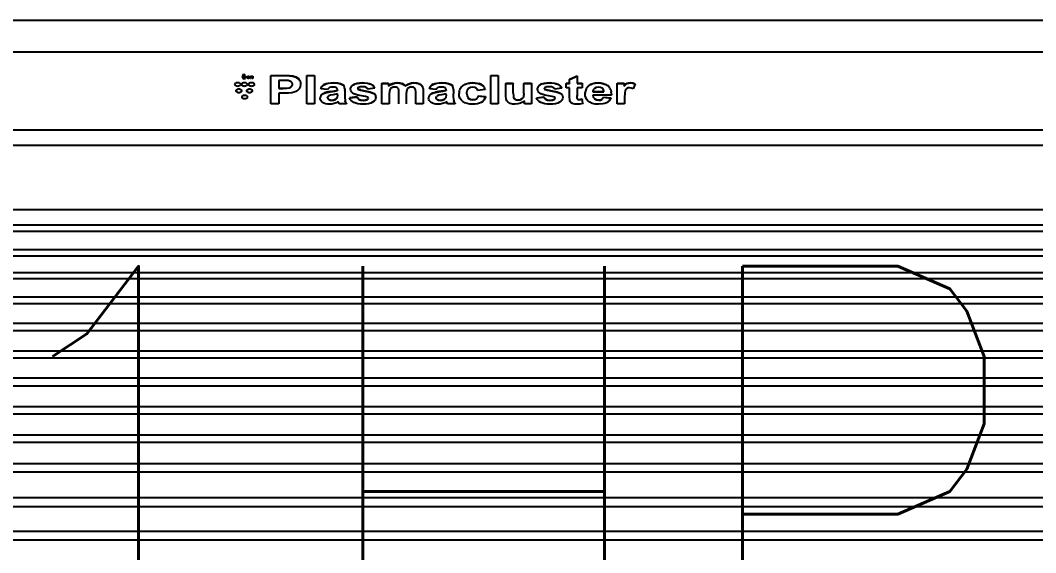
# Model space of a CAD drawing. Header units: inches. Extents: x 16928 to 514628, y -1471 to 241387.
# Drawn here: x 83904.4 to 84036.7, y 15489 to 15558.5 of the extents above; entities that cross this region are included whole.
import ezdxf

# ---------------------------------------------------------------- set-up
doc = ezdxf.new("R2010")
doc.units = ezdxf.units.IN
doc.header["$MEASUREMENT"] = 0
doc.layers.add('Edges', color=7, linetype='Continuous')
doc.styles.add('LAILA', font='romans.shx', dxfattribs={"width": 0.85})

# ---------------------------------------------------------------- blocks, each defined once
blk = doc.blocks.new('1.0HP AIR CONDITION')
at = {"layer": 'Edges'}
for p, q in [((-841.74, 435.23), (-228.15, 435.23)), ((-841.74, 429.14), (-228.15, 429.14)), ((-575.25, 424.39), (-574.98, 424.97)), ((-574.98, 424.97), (-574.73, 424.39)), ((-574.91, 423.84), (-574.98, 424.97)), ((-576.68, 422.92), (-576.67, 422.99)), ((-576.66, 422.82), (-576.68, 422.92)), ((-576.67, 422.99), (-576.66, 423.02)), ((-576.66, 423.02), (-576.61, 423.11)), ((-576.61, 423.11), (-576.53, 423.19)), ((-576.53, 423.19), (-576.42, 423.25)), ((-576.42, 423.25), (-576.3, 423.28)), ((-576.3, 423.28), (-576.16, 423.3)), ((-576.16, 423.3), (-576.03, 423.28)), ((-576.03, 423.28), (-575.9, 423.25)), ((-575.9, 423.25), (-575.79, 423.19)), ((-575.79, 423.19), (-575.71, 423.11)), ((-575.71, 423.11), (-575.66, 423.02)), ((-575.66, 423.02), (-575.65, 422.99)), ((-575.64, 422.92), (-575.66, 422.82)), ((-575.65, 422.99), (-575.64, 422.92)), ((-575.39, 422.92), (-575.37, 422.99)), ((-575.37, 422.82), (-575.39, 422.92)), ((-575.37, 423.02), (-575.32, 423.11)), ((-575.37, 422.99), (-575.37, 423.02)), ((-575.32, 423.11), (-575.23, 423.19)), ((-574.91, 423.84), (-575.25, 424.39)), ((-575.23, 423.19), (-575.13, 423.25)), ((-575.13, 423.25), (-575, 423.28)), ((-575, 423.28), (-574.87, 423.3)), ((-574.73, 424.39), (-574.91, 423.84)), ((-574.87, 423.3), (-574.73, 423.28)), ((-574.73, 423.28), (-574.61, 423.25)), ((-574.61, 423.25), (-574.5, 423.19)), ((-574.5, 423.19), (-574.41, 423.11)), ((-574.41, 423.11), (-574.36, 423.02)), ((-574.39, 424.29), (-574.38, 424.35)), ((-574.38, 424.22), (-574.39, 424.29)), ((-574.38, 424.35), (-574.36, 424.41)), ((-574.36, 424.17), (-574.38, 424.22)), ((-574.36, 424.41), (-574.31, 424.45)), ((-574.31, 424.12), (-574.36, 424.17)), ((-574.36, 423.02), (-574.36, 422.99)), ((-574.36, 422.99), (-574.34, 422.92)), ((-574.34, 422.92), (-574.36, 422.82)), ((-574.31, 424.45), (-574.26, 424.49)), ((-574.25, 424.09), (-574.31, 424.12)), ((-574.26, 424.49), (-574.19, 424.51)), ((-574.18, 424.07), (-574.25, 424.09)), ((-574.22, 424.37), (-574.24, 424.35)), ((-574.24, 424.35), (-574.24, 424.29)), ((-574.24, 424.29), (-574.24, 424.23)), ((-574.24, 424.23), (-574.22, 424.21)), ((-574.21, 424.39), (-574.22, 424.37)), ((-574.22, 424.21), (-574.21, 424.19)), ((-574.16, 424.41), (-574.21, 424.39)), ((-574.21, 424.19), (-574.16, 424.16)), ((-574.19, 424.51), (-574.11, 424.52)), ((-574.11, 424.06), (-574.18, 424.07)), ((-574.11, 424.42), (-574.16, 424.41)), ((-574.16, 424.16), (-574.11, 424.15)), ((-574.11, 424.52), (-574.05, 424.51)), ((-574.09, 424.42), (-574.11, 424.42)), ((-574.11, 424.15), (-574.09, 424.16)), ((-574.05, 424.06), (-574.11, 424.06)), ((-574.06, 424.41), (-574.09, 424.42)), ((-574.09, 424.16), (-574.06, 424.16)), ((-574.02, 424.39), (-574.06, 424.41)), ((-574.06, 424.16), (-574.02, 424.19)), ((-574.05, 424.51), (-574, 424.5)), ((-574, 424.08), (-574.05, 424.06)), ((-574.04, 422.92), (-574.03, 422.99)), ((-574.03, 422.82), (-574.04, 422.92)), ((-574.03, 423.02), (-573.97, 423.11)), ((-574.03, 422.99), (-574.03, 423.02)), ((-574, 424.37), (-574.02, 424.39)), ((-574.02, 424.19), (-574, 424.21)), ((-574, 424.5), (-573.95, 424.48)), ((-573.99, 424.35), (-574, 424.37)), ((-574, 424.21), (-573.99, 424.23)), ((-573.96, 424.1), (-574, 424.08)), ((-573.98, 424.29), (-573.99, 424.35)), ((-573.99, 424.23), (-573.98, 424.29)), ((-573.97, 423.11), (-573.89, 423.19)), ((-573.91, 424.12), (-573.96, 424.1)), ((-573.95, 424.48), (-573.91, 424.45)), ((-573.91, 424.45), (-573.88, 424.42)), ((-573.88, 424.16), (-573.91, 424.12)), ((-573.89, 423.19), (-573.78, 423.25)), ((-573.88, 424.42), (-573.85, 424.38)), ((-573.85, 424.2), (-573.88, 424.16)), ((-573.85, 424.38), (-573.84, 424.34)), ((-573.84, 424.24), (-573.85, 424.2)), ((-573.84, 424.34), (-573.83, 424.29)), ((-573.83, 424.29), (-573.84, 424.24)), ((-573.78, 423.25), (-573.66, 423.28)), ((-573.72, 424.07), (-573.72, 424.51)), ((-573.72, 424.51), (-573.59, 424.51)), ((-573.58, 424.07), (-573.72, 424.07)), ((-573.66, 423.28), (-573.52, 423.3)), ((-573.59, 424.51), (-573.59, 424.44)), ((-573.59, 424.44), (-573.55, 424.48)), ((-573.57, 424.37), (-573.58, 424.33)), ((-573.58, 424.33), (-573.58, 424.27)), ((-573.58, 424.27), (-573.58, 424.07)), ((-573.55, 424.39), (-573.57, 424.37)), ((-573.55, 424.48), (-573.51, 424.5)), ((-573.53, 424.41), (-573.55, 424.39)), ((-573.5, 424.43), (-573.53, 424.41)), ((-573.52, 423.3), (-573.39, 423.28)), ((-573.51, 424.5), (-573.46, 424.51)), ((-573.46, 424.43), (-573.5, 424.43)), ((-573.46, 424.51), (-573.41, 424.52)), ((-573.44, 424.43), (-573.46, 424.43)), ((-573.41, 424.42), (-573.44, 424.43)), ((-573.41, 424.52), (-573.37, 424.51)), ((-573.4, 424.4), (-573.41, 424.42)), ((-573.38, 424.39), (-573.4, 424.4)), ((-573.39, 423.28), (-573.26, 423.25)), ((-573.38, 424.35), (-573.38, 424.39)), ((-573.37, 424.29), (-573.38, 424.35)), ((-573.37, 424.51), (-573.33, 424.5)), ((-573.37, 424.07), (-573.37, 424.29)), ((-573.23, 424.07), (-573.37, 424.07)), ((-573.33, 424.5), (-573.29, 424.49)), ((-573.29, 424.49), (-573.27, 424.47)), ((-573.27, 424.47), (-573.25, 424.45)), ((-573.26, 423.25), (-573.15, 423.19)), ((-573.25, 424.45), (-573.24, 424.42)), ((-573.24, 424.42), (-573.23, 424.34)), ((-573.23, 424.34), (-573.23, 424.07)), ((-573.15, 423.19), (-573.07, 423.11)), ((-573.07, 423.11), (-573.02, 423.02)), ((-573.02, 423.02), (-573.01, 422.99)), ((-573, 422.92), (-573.02, 422.82)), ((-573.01, 422.99), (-573, 422.92)), ((-569.79, 424.65), (-567.38, 424.65)), ((-569.79, 424.65), (-569.79, 424.6)), ((-569.79, 424.6), (-567.38, 424.6)), ((-569.79, 419.19), (-569.79, 424.6)), ((-567.56, 423.68), (-568.29, 423.68)), ((-568.29, 423.68), (-568.29, 422.2)), ((-566.48, 423.64), (-567.56, 423.68)), ((-567.38, 424.65), (-566.24, 424.63)), ((-567.38, 424.6), (-566.24, 424.57)), ((-566.14, 423.56), (-566.48, 423.64)), ((-566.24, 424.63), (-565.59, 424.57)), ((-566.24, 424.57), (-565.59, 424.51)), ((-565.87, 423.4), (-566.14, 423.56)), ((-565.69, 423.19), (-565.87, 423.4)), ((-565.64, 422.94), (-565.69, 423.19)), ((-565.66, 422.82), (-565.64, 422.94)), ((-565.59, 424.57), (-565, 424.37)), ((-565.59, 424.51), (-565, 424.32)), ((-565, 424.37), (-564.52, 424.04)), ((-565, 424.32), (-564.52, 423.98)), ((-564.52, 424.04), (-564.33, 423.82)), ((-564.52, 424.04), (-564.52, 423.98)), ((-564.52, 423.98), (-564.33, 423.77)), ((-564.33, 423.82), (-564.33, 423.77)), ((-564.33, 423.77), (-564.19, 423.57)), ((-564.19, 423.57), (-564.19, 423.52)), ((-564.19, 423.52), (-564.11, 423.29)), ((-564.08, 422.93), (-564.15, 422.47)), ((-564.11, 423.29), (-564.11, 423.24)), ((-564.11, 423.24), (-564.08, 422.98)), ((-564.09, 422.96), (-564.08, 422.98)), ((-564.09, 422.96), (-564.08, 422.93)), ((-564.08, 422.93), (-564.08, 422.98)), ((-562.86, 424.65), (-561.43, 424.65)), ((-562.86, 424.65), (-562.86, 424.6)), ((-562.86, 424.6), (-561.43, 424.6)), ((-562.86, 419.19), (-562.86, 424.6)), ((-561.43, 424.65), (-561.43, 424.6)), ((-561.43, 424.6), (-561.43, 419.19)), ((-559.44, 422.97), (-559.69, 422.82)), ((-559.69, 422.77), (-559.44, 422.92)), ((-559.44, 422.97), (-559.15, 423.09)), ((-559.44, 422.92), (-559.15, 423.04)), ((-559.44, 422.97), (-559.44, 422.92)), ((-559.15, 423.09), (-558.78, 423.18)), ((-559.15, 423.04), (-558.78, 423.13)), ((-559.15, 423.09), (-559.15, 423.04)), ((-558.78, 423.18), (-557.86, 423.25)), ((-558.78, 423.13), (-557.86, 423.19)), ((-558.78, 423.18), (-558.78, 423.13)), ((-557.86, 423.25), (-557.03, 423.2)), ((-557.86, 423.19), (-557.03, 423.15)), ((-557.03, 423.2), (-556.44, 423.08)), ((-557.03, 423.15), (-556.44, 423.03)), ((-556.44, 423.08), (-556.44, 423.03)), ((-556.44, 423.08), (-556.04, 422.9)), ((-556.44, 423.03), (-556.04, 422.84)), ((-556.04, 422.9), (-556.04, 422.84)), ((-556.04, 422.9), (-555.78, 422.67)), ((-553.93, 422.9), (-554.17, 422.72)), ((-554.17, 422.66), (-553.93, 422.85)), ((-553.93, 422.9), (-553.62, 423.05)), ((-553.93, 422.85), (-553.62, 423)), ((-553.93, 422.9), (-553.93, 422.85)), ((-553.62, 423.05), (-553.23, 423.16)), ((-553.62, 423), (-553.23, 423.11)), ((-553.62, 423.05), (-553.62, 423)), ((-553.23, 423.16), (-552.76, 423.22)), ((-553.23, 423.11), (-552.76, 423.17)), ((-553.23, 423.16), (-553.23, 423.11)), ((-552.76, 423.22), (-552.22, 423.25)), ((-552.76, 423.22), (-552.76, 423.17)), ((-552.76, 423.17), (-552.22, 423.19)), ((-552.22, 423.25), (-551.25, 423.18)), ((-552.22, 423.19), (-551.25, 423.13)), ((-551.25, 423.18), (-550.87, 423.1)), ((-551.25, 423.13), (-550.87, 423.05)), ((-550.87, 423.1), (-550.57, 422.98)), ((-550.87, 423.1), (-550.87, 423.05)), ((-550.87, 423.05), (-550.57, 422.93)), ((-550.57, 422.98), (-550.57, 422.93)), ((-550.32, 422.84), (-550.57, 422.98)), ((-550.57, 422.93), (-550.32, 422.79)), ((-548.5, 423.16), (-547.19, 423.16)), ((-548.5, 423.16), (-548.5, 423.11)), ((-548.5, 423.11), (-547.19, 423.11)), ((-548.5, 419.19), (-548.5, 423.11)), ((-547.19, 423.16), (-547.19, 423.11)), ((-547.19, 423.11), (-547.19, 422.62)), ((-546.82, 422.9), (-547.11, 422.68)), ((-546.41, 423.09), (-546.82, 422.9)), ((-546.82, 422.84), (-546.41, 423.04)), ((-546.82, 422.9), (-546.82, 422.84)), ((-546.41, 423.09), (-545.97, 423.21)), ((-546.41, 423.04), (-545.97, 423.15)), ((-546.41, 423.09), (-546.41, 423.04)), ((-545.97, 423.21), (-545.5, 423.25)), ((-545.97, 423.21), (-545.97, 423.15)), ((-545.97, 423.15), (-545.5, 423.19)), ((-545.5, 423.25), (-545.02, 423.21)), ((-545.5, 423.25), (-545.5, 423.19)), ((-545.5, 423.19), (-545.02, 423.16)), ((-545.02, 423.21), (-544.6, 423.09)), ((-545.02, 423.21), (-545.02, 423.16)), ((-545.02, 423.16), (-544.6, 423.04)), ((-544.6, 423.09), (-544.6, 423.04)), ((-544.26, 422.9), (-544.6, 423.09)), ((-544.6, 423.04), (-544.26, 422.84)), ((-544.26, 422.9), (-544.26, 422.84)), ((-544.26, 422.9), (-543.98, 422.62)), ((-543.61, 422.9), (-543.9, 422.68)), ((-543.61, 422.9), (-543.21, 423.09)), ((-543.61, 422.84), (-543.21, 423.04)), ((-543.61, 422.9), (-543.61, 422.84)), ((-543.21, 423.09), (-542.79, 423.21)), ((-543.21, 423.04), (-542.79, 423.16)), ((-543.21, 423.09), (-543.21, 423.04)), ((-542.79, 423.21), (-542.33, 423.25)), ((-542.79, 423.21), (-542.79, 423.16)), ((-542.79, 423.16), (-542.33, 423.19)), ((-542.33, 423.25), (-541.78, 423.2)), ((-542.33, 423.25), (-542.33, 423.19)), ((-542.33, 423.19), (-541.78, 423.15)), ((-541.78, 423.2), (-541.33, 423.07)), ((-541.78, 423.2), (-541.78, 423.15)), ((-541.78, 423.15), (-541.33, 423.02)), ((-541.33, 423.07), (-541.33, 423.02)), ((-541.33, 423.02), (-540.97, 422.8)), ((-540.97, 422.85), (-541.19, 422.99)), ((-540.97, 422.85), (-540.97, 422.8)), ((-540.97, 422.85), (-540.71, 422.56)), ((-538.62, 422.97), (-538.87, 422.82)), ((-538.87, 422.77), (-538.62, 422.92)), ((-538.62, 422.97), (-538.32, 423.09)), ((-538.62, 422.92), (-538.32, 423.04)), ((-538.62, 422.97), (-538.62, 422.92)), ((-538.32, 423.09), (-537.96, 423.18)), ((-538.32, 423.04), (-537.96, 423.13)), ((-538.32, 423.09), (-538.32, 423.04)), ((-537.96, 423.18), (-537.03, 423.25)), ((-537.96, 423.13), (-537.03, 423.19)), ((-537.96, 423.18), (-537.96, 423.13)), ((-537.03, 423.25), (-536.2, 423.2)), ((-537.03, 423.19), (-536.2, 423.15)), ((-536.2, 423.2), (-535.61, 423.08)), ((-536.2, 423.15), (-535.61, 423.03)), ((-535.61, 423.08), (-535.61, 423.03)), ((-535.61, 423.08), (-535.21, 422.9)), ((-535.61, 423.03), (-535.21, 422.84)), ((-535.21, 422.9), (-535.21, 422.84)), ((-535.21, 422.9), (-534.95, 422.67)), ((-532.58, 422.94), (-532.96, 422.71)), ((-532.96, 422.65), (-532.58, 422.89)), ((-532.58, 422.94), (-532.13, 423.11)), ((-532.58, 422.89), (-532.13, 423.06)), ((-532.58, 422.94), (-532.58, 422.89)), ((-532.13, 423.11), (-531.63, 423.21)), ((-532.13, 423.06), (-531.63, 423.16)), ((-532.13, 423.11), (-532.13, 423.06)), ((-531.63, 423.21), (-531.05, 423.25)), ((-531.63, 423.21), (-531.63, 423.16)), ((-531.63, 423.16), (-531.05, 423.19)), ((-531.05, 423.25), (-530.59, 423.23)), ((-531.05, 423.25), (-531.05, 423.19)), ((-531.05, 423.19), (-530.59, 423.17)), ((-530.59, 423.23), (-530.17, 423.17)), ((-530.59, 423.23), (-530.59, 423.17)), ((-530.59, 423.17), (-530.17, 423.12)), ((-530.17, 423.17), (-529.8, 423.07)), ((-530.17, 423.17), (-530.17, 423.12)), ((-530.17, 423.12), (-529.8, 423.02)), ((-529.8, 423.07), (-529.8, 423.02)), ((-529.49, 422.94), (-529.8, 423.07)), ((-529.8, 423.02), (-529.49, 422.89)), ((-529.49, 422.94), (-529.49, 422.89)), ((-529.49, 422.94), (-529.22, 422.76)), ((-529.49, 422.89), (-529.22, 422.71)), ((-527.57, 424.65), (-526.14, 424.65)), ((-527.57, 424.65), (-527.57, 424.6)), ((-527.57, 424.6), (-526.14, 424.6)), ((-527.57, 419.19), (-527.57, 424.6)), ((-526.14, 424.65), (-526.14, 424.6)), ((-526.14, 424.6), (-526.14, 419.19)), ((-524.71, 423.16), (-523.28, 423.16)), ((-524.71, 423.16), (-524.71, 423.11)), ((-524.71, 423.11), (-523.28, 423.11)), ((-524.71, 420.63), (-524.71, 423.11)), ((-523.28, 423.16), (-523.28, 423.11)), ((-523.28, 421.31), (-523.28, 423.11)), ((-521.23, 423.16), (-519.8, 423.16)), ((-521.23, 423.16), (-521.23, 423.11)), ((-521.23, 423.11), (-519.8, 423.11)), ((-521.23, 421.45), (-521.23, 423.11)), ((-519.8, 423.16), (-519.8, 423.11)), ((-519.8, 423.11), (-519.8, 419.19)), ((-518.32, 422.66), (-518.07, 422.85)), ((-518.24, 422.77), (-518.07, 422.9)), ((-517.76, 423.05), (-518.07, 422.9)), ((-518.07, 422.85), (-517.76, 423)), ((-518.07, 422.9), (-518.07, 422.85)), ((-517.76, 423.05), (-517.37, 423.16)), ((-517.76, 423), (-517.37, 423.11)), ((-517.76, 423.05), (-517.76, 423)), ((-517.37, 423.16), (-516.9, 423.22)), ((-517.37, 423.11), (-516.9, 423.17)), ((-517.37, 423.16), (-517.37, 423.11)), ((-516.9, 423.22), (-516.36, 423.25)), ((-516.9, 423.22), (-516.9, 423.17)), ((-516.9, 423.17), (-516.36, 423.19)), ((-516.36, 423.25), (-515.39, 423.18)), ((-516.36, 423.19), (-515.39, 423.13)), ((-515.39, 423.18), (-515.02, 423.1)), ((-515.39, 423.13), (-515.02, 423.05)), ((-515.02, 423.1), (-514.71, 422.98)), ((-515.02, 423.1), (-515.02, 423.05)), ((-515.02, 423.05), (-514.71, 422.93)), ((-514.71, 422.98), (-514.71, 422.93)), ((-514.71, 422.98), (-514.46, 422.84)), ((-514.71, 422.93), (-514.46, 422.79)), ((-513.13, 423.16), (-512.47, 423.16)), ((-513.13, 423.16), (-513.13, 423.11)), ((-513.13, 423.11), (-512.47, 423.11)), ((-513.13, 422.28), (-513.13, 423.11)), ((-512.47, 423.94), (-511.04, 424.54)), ((-512.47, 423.88), (-511.04, 424.49)), ((-512.47, 423.94), (-512.47, 423.88)), ((-512.47, 423.16), (-512.47, 423.88)), ((-512.47, 423.16), (-512.47, 423.11)), ((-511.04, 424.54), (-511.04, 424.49)), ((-511.04, 424.49), (-511.04, 423.16)), ((-511.04, 423.16), (-510.06, 423.16)), ((-511.04, 423.16), (-511.04, 423.11)), ((-511.04, 423.11), (-510.06, 423.11)), ((-510.06, 423.16), (-510.06, 423.11)), ((-510.06, 423.11), (-510.06, 422.28)), ((-508.42, 422.93), (-508.79, 422.69)), ((-508.79, 422.64), (-508.41, 422.88)), ((-508.42, 422.93), (-507.99, 423.11)), ((-508.42, 422.93), (-508.41, 422.88)), ((-508.41, 422.88), (-507.99, 423.06)), ((-507.99, 423.11), (-507.53, 423.21)), ((-507.99, 423.06), (-507.53, 423.16)), ((-507.99, 423.11), (-507.99, 423.06)), ((-507.53, 423.21), (-507.01, 423.25)), ((-507.53, 423.21), (-507.53, 423.16)), ((-507.53, 423.16), (-507.01, 423.19)), ((-507.01, 423.25), (-506.44, 423.21)), ((-507.01, 423.25), (-507.01, 423.19)), ((-507.01, 423.19), (-506.44, 423.16)), ((-506.44, 423.21), (-505.94, 423.1)), ((-506.44, 423.21), (-506.44, 423.16)), ((-506.44, 423.16), (-505.94, 423.05)), ((-505.94, 423.1), (-505.94, 423.05)), ((-505.94, 423.1), (-505.49, 422.92)), ((-505.94, 423.05), (-505.49, 422.87)), ((-505.49, 422.92), (-505.49, 422.87)), ((-505.49, 422.92), (-505.11, 422.67)), ((-505.49, 422.87), (-505.11, 422.62)), ((-503.35, 423.16), (-502.02, 423.16)), ((-503.35, 423.16), (-503.35, 423.11)), ((-503.35, 423.11), (-502.02, 423.11)), ((-503.35, 419.19), (-503.35, 423.11)), ((-502.02, 423.16), (-502.02, 423.11)), ((-502.02, 423.11), (-501.99, 422.63)), ((-502.02, 422.55), (-501.7, 422.88)), ((-501.7, 422.93), (-501.99, 422.63)), ((-501.7, 422.93), (-501.41, 423.12)), ((-501.7, 422.88), (-501.41, 423.07)), ((-501.7, 422.93), (-501.7, 422.88)), ((-501.41, 423.12), (-501.12, 423.21)), ((-501.41, 423.07), (-501.12, 423.16)), ((-501.41, 423.12), (-501.41, 423.07)), ((-501.12, 423.21), (-500.79, 423.25)), ((-501.12, 423.21), (-501.12, 423.16)), ((-501.12, 423.16), (-500.79, 423.19)), ((-500.79, 423.25), (-500.31, 423.2)), ((-500.79, 423.25), (-500.79, 423.19)), ((-500.79, 423.19), (-500.31, 423.14)), ((-500.31, 423.2), (-499.85, 423.05)), ((-500.31, 423.2), (-500.31, 423.14)), ((-500.31, 423.14), (-499.85, 423)), ((-499.85, 423), (-500.29, 422.09)), ((-499.85, 423.05), (-499.85, 423)), ((-576.61, 422.73), (-576.66, 422.82)), ((-576.53, 422.65), (-576.61, 422.73)), ((-576.42, 422.59), (-576.53, 422.65)), ((-576.44, 421.66), (-576.42, 421.76)), ((-576.42, 421.56), (-576.44, 421.66)), ((-576.3, 422.55), (-576.42, 422.59)), ((-576.42, 421.76), (-576.37, 421.85)), ((-576.37, 421.47), (-576.42, 421.56)), ((-576.37, 421.85), (-576.29, 421.93)), ((-576.29, 421.39), (-576.37, 421.47)), ((-576.16, 422.54), (-576.3, 422.55)), ((-576.29, 421.93), (-576.18, 421.99)), ((-576.18, 421.33), (-576.29, 421.39)), ((-576.18, 421.99), (-576.05, 422.03)), ((-576.05, 421.3), (-576.18, 421.33)), ((-576.03, 422.55), (-576.16, 422.54)), ((-576.05, 422.03), (-575.92, 422.04)), ((-575.92, 421.28), (-576.05, 421.3)), ((-575.9, 422.59), (-576.03, 422.55)), ((-575.92, 422.04), (-575.78, 422.03)), ((-575.78, 421.3), (-575.92, 421.28)), ((-575.79, 422.65), (-575.9, 422.59)), ((-575.71, 422.73), (-575.79, 422.65)), ((-575.78, 422.03), (-575.66, 421.99)), ((-575.66, 421.33), (-575.78, 421.3)), ((-575.66, 422.82), (-575.71, 422.73)), ((-575.66, 421.99), (-575.55, 421.93)), ((-575.55, 421.39), (-575.66, 421.33)), ((-575.55, 421.93), (-575.47, 421.85)), ((-575.47, 421.47), (-575.55, 421.39)), ((-575.47, 421.85), (-575.41, 421.76)), ((-575.41, 421.56), (-575.47, 421.47)), ((-575.41, 421.76), (-575.4, 421.66)), ((-575.4, 421.66), (-575.41, 421.56)), ((-575.32, 422.73), (-575.37, 422.82)), ((-575.23, 422.65), (-575.32, 422.73)), ((-575.13, 422.59), (-575.23, 422.65)), ((-575, 422.55), (-575.13, 422.59)), ((-574.87, 422.54), (-575, 422.55)), ((-574.73, 422.55), (-574.87, 422.54)), ((-574.61, 422.59), (-574.73, 422.55)), ((-574.5, 422.65), (-574.61, 422.59)), ((-574.41, 422.73), (-574.5, 422.65)), ((-574.36, 422.82), (-574.41, 422.73)), ((-574.39, 421.66), (-574.38, 421.76)), ((-574.38, 421.56), (-574.39, 421.66)), ((-574.38, 421.76), (-574.32, 421.85)), ((-574.32, 421.47), (-574.38, 421.56)), ((-574.32, 421.85), (-574.24, 421.93)), ((-574.24, 421.39), (-574.32, 421.47)), ((-574.24, 421.93), (-574.13, 421.99)), ((-574.13, 421.33), (-574.24, 421.39)), ((-574.13, 421.99), (-574.01, 422.03)), ((-574.01, 421.3), (-574.13, 421.33)), ((-573.97, 422.73), (-574.03, 422.82)), ((-574.01, 422.03), (-573.87, 422.04)), ((-573.87, 421.28), (-574.01, 421.3)), ((-573.89, 422.65), (-573.97, 422.73)), ((-573.78, 422.59), (-573.89, 422.65)), ((-573.87, 422.04), (-573.74, 422.03)), ((-573.74, 421.3), (-573.87, 421.28)), ((-573.66, 422.55), (-573.78, 422.59)), ((-573.74, 422.03), (-573.61, 421.99)), ((-573.61, 421.33), (-573.74, 421.3)), ((-573.52, 422.54), (-573.66, 422.55)), ((-573.61, 421.99), (-573.5, 421.93)), ((-573.5, 421.39), (-573.61, 421.33)), ((-573.39, 422.55), (-573.52, 422.54)), ((-573.5, 421.93), (-573.42, 421.85)), ((-573.42, 421.47), (-573.5, 421.39)), ((-573.42, 421.85), (-573.37, 421.76)), ((-573.37, 421.56), (-573.42, 421.47)), ((-573.26, 422.59), (-573.39, 422.55)), ((-573.37, 421.76), (-573.35, 421.66)), ((-573.35, 421.66), (-573.37, 421.56)), ((-573.15, 422.65), (-573.26, 422.59)), ((-573.07, 422.73), (-573.15, 422.65)), ((-573.02, 422.82), (-573.07, 422.73)), ((-568.29, 422.2), (-567.46, 422.2)), ((-568.29, 422.2), (-568.29, 422.15)), ((-568.29, 422.15), (-567.46, 422.15)), ((-567.3, 421.23), (-568.29, 421.23)), ((-568.29, 421.23), (-568.29, 419.19)), ((-567.46, 422.2), (-566.72, 422.22)), ((-567.46, 422.15), (-566.72, 422.17)), ((-566.4, 421.25), (-567.3, 421.23)), ((-566.72, 422.22), (-566.27, 422.28)), ((-566.72, 422.17), (-566.27, 422.23)), ((-566.72, 422.22), (-566.72, 422.17)), ((-565.74, 421.31), (-566.4, 421.25)), ((-566.27, 422.28), (-566.01, 422.39)), ((-566.27, 422.23), (-566.01, 422.34)), ((-566.27, 422.28), (-566.27, 422.23)), ((-566.01, 422.39), (-565.8, 422.55)), ((-566.01, 422.34), (-565.8, 422.5)), ((-566.01, 422.39), (-566.01, 422.34)), ((-565.73, 422.66), (-565.8, 422.55)), ((-565.8, 422.55), (-565.8, 422.5)), ((-565.35, 421.4), (-565.74, 421.31)), ((-565.73, 422.66), (-565.68, 422.69)), ((-565.68, 422.73), (-565.66, 422.82)), ((-565.68, 422.73), (-565.68, 422.69)), ((-564.97, 421.56), (-565.35, 421.4)), ((-564.62, 421.79), (-564.97, 421.56)), ((-564.33, 422.09), (-564.62, 421.79)), ((-564.15, 422.47), (-564.33, 422.09)), ((-560.2, 422.13), (-559.94, 422.56)), ((-560.2, 422.13), (-560.2, 422.08)), ((-558.9, 421.91), (-560.2, 422.08)), ((-560.16, 420.85), (-560.13, 420.9)), ((-559.86, 421.13), (-560.13, 420.9)), ((-560.13, 420.85), (-559.86, 421.08)), ((-560.13, 420.9), (-560.13, 420.85)), ((-559.94, 422.56), (-559.9, 422.63)), ((-559.94, 422.56), (-559.9, 422.57)), ((-559.69, 422.82), (-559.9, 422.63)), ((-559.9, 422.57), (-559.69, 422.77)), ((-559.9, 422.63), (-559.9, 422.57)), ((-559.86, 421.13), (-559.51, 421.3)), ((-559.86, 421.08), (-559.51, 421.25)), ((-559.86, 421.13), (-559.86, 421.08)), ((-559.69, 422.82), (-559.69, 422.77)), ((-559.03, 421.43), (-559.51, 421.3)), ((-559.51, 421.25), (-559.03, 421.38)), ((-559.51, 421.3), (-559.51, 421.25)), ((-558.38, 421.54), (-559.03, 421.43)), ((-559.03, 421.38), (-558.38, 421.49)), ((-559.03, 421.43), (-559.03, 421.38)), ((-558.75, 422.14), (-558.9, 421.91)), ((-558.56, 422.29), (-558.75, 422.14)), ((-558.3, 422.37), (-558.56, 422.29)), ((-558.38, 421.54), (-557.53, 421.67)), ((-558.38, 421.49), (-557.53, 421.62)), ((-557.86, 420.91), (-558.35, 420.82)), ((-557.96, 422.4), (-558.3, 422.37)), ((-557.49, 422.37), (-557.96, 422.4)), ((-556.99, 421.07), (-557.86, 420.91)), ((-557.53, 421.67), (-556.99, 421.8)), ((-557.53, 421.62), (-556.99, 421.74)), ((-557.19, 422.27), (-557.49, 422.37)), ((-557.04, 422.1), (-557.19, 422.27)), ((-556.99, 420.92), (-557.05, 420.41)), ((-556.99, 421.85), (-557.04, 422.1)), ((-556.99, 421.8), (-556.99, 421.85)), ((-556.99, 421.8), (-556.99, 421.74)), ((-556.99, 420.92), (-556.99, 421.07)), ((-556.04, 422.84), (-555.78, 422.61)), ((-555.78, 422.67), (-555.78, 422.61)), ((-555.74, 422.56), (-555.78, 422.67)), ((-555.78, 422.61), (-555.74, 422.56)), ((-555.64, 422.31), (-555.74, 422.56)), ((-555.64, 422.25), (-555.64, 422.31)), ((-555.62, 422.08), (-555.64, 422.25)), ((-555.62, 422.08), (-555.6, 421.82)), ((-555.59, 421.73), (-555.6, 421.82)), ((-555.59, 421.73), (-555.6, 420.48)), ((-554.49, 422.04), (-554.48, 422.1)), ((-554.49, 421.99), (-554.49, 422.04)), ((-554.45, 421.72), (-554.49, 421.99)), ((-554.48, 422.1), (-554.45, 422.24)), ((-554.45, 422.29), (-554.35, 422.46)), ((-554.45, 422.29), (-554.45, 422.24)), ((-554.33, 421.49), (-554.45, 421.72)), ((-554.17, 422.72), (-554.35, 422.51)), ((-554.35, 422.46), (-554.17, 422.66)), ((-554.35, 422.51), (-554.35, 422.46)), ((-554.13, 421.28), (-554.33, 421.49)), ((-554.17, 422.72), (-554.17, 422.66)), ((-553.85, 421.11), (-554.13, 421.28)), ((-553.07, 420.87), (-553.85, 421.11)), ((-553.15, 422.15), (-553.16, 422.12)), ((-553.16, 422.12), (-553.13, 422.1)), ((-553.12, 422.24), (-553.15, 422.15)), ((-553.13, 422.1), (-553.15, 422.15)), ((-553.13, 422.1), (-553.12, 422.07)), ((-553, 422.33), (-553.12, 422.24)), ((-553.12, 422.07), (-553.12, 422.02)), ((-553.02, 421.99), (-553.12, 422.07)), ((-553.12, 422.02), (-553.02, 421.94)), ((-553.02, 421.99), (-553.02, 421.94)), ((-552.59, 421.86), (-553.02, 421.99)), ((-553.02, 421.94), (-552.59, 421.81)), ((-552.67, 422.42), (-553, 422.33)), ((-552.19, 422.45), (-552.67, 422.42)), ((-552.59, 421.86), (-551.68, 421.7)), ((-552.59, 421.81), (-551.68, 421.64)), ((-551.79, 422.42), (-552.19, 422.45)), ((-551.5, 422.33), (-551.79, 422.42)), ((-551.68, 421.7), (-550.72, 421.49)), ((-551.68, 421.64), (-550.72, 421.44)), ((-551.3, 422.18), (-551.5, 422.33)), ((-551.17, 421.98), (-551.3, 422.18)), ((-549.83, 422.16), (-551.17, 421.98)), ((-550.72, 421.49), (-550.09, 421.24)), ((-550.72, 421.44), (-550.09, 421.18)), ((-550.32, 422.84), (-550.32, 422.79)), ((-550.32, 422.84), (-550.11, 422.66)), ((-550.32, 422.79), (-550.11, 422.61)), ((-550.11, 422.66), (-550.11, 422.61)), ((-550.06, 422.57), (-550.11, 422.66)), ((-550.11, 422.61), (-550.06, 422.57)), ((-550.09, 421.24), (-549.9, 421.08)), ((-550.09, 421.24), (-550.09, 421.18)), ((-550.09, 421.18), (-549.9, 421.03)), ((-549.83, 422.21), (-550.06, 422.57)), ((-549.9, 421.08), (-549.9, 421.03)), ((-549.84, 421.01), (-549.9, 421.03)), ((-549.84, 421.01), (-549.76, 420.9)), ((-549.83, 422.21), (-549.83, 422.16)), ((-549.76, 420.9), (-549.76, 420.85)), ((-547.19, 422.57), (-546.82, 422.84)), ((-547.19, 422.62), (-547.11, 422.68)), ((-547.19, 422.62), (-547.19, 422.57)), ((-547.05, 421.58), (-547.07, 421.09)), ((-547.07, 421.09), (-547.07, 419.19)), ((-546.96, 421.9), (-547.05, 421.58)), ((-546.81, 422.11), (-546.96, 421.9)), ((-546.58, 422.27), (-546.81, 422.11)), ((-546.3, 422.37), (-546.58, 422.27)), ((-545.99, 422.4), (-546.3, 422.37)), ((-545.74, 422.38), (-545.99, 422.4)), ((-545.55, 422.32), (-545.74, 422.38)), ((-545.41, 422.22), (-545.55, 422.32)), ((-545.32, 422.07), (-545.41, 422.22)), ((-545.26, 421.81), (-545.32, 422.07)), ((-545.24, 421.33), (-545.26, 421.81)), ((-545.24, 419.19), (-545.24, 421.33)), ((-544.26, 422.84), (-543.98, 422.57)), ((-543.98, 422.57), (-543.61, 422.84)), ((-543.98, 422.62), (-543.9, 422.68)), ((-543.98, 422.62), (-543.98, 422.57)), ((-543.78, 421.55), (-543.81, 421.07)), ((-543.81, 421.07), (-543.81, 419.19)), ((-543.7, 421.88), (-543.78, 421.55)), ((-543.54, 422.1), (-543.7, 421.88)), ((-543.31, 422.27), (-543.54, 422.1)), ((-543.04, 422.37), (-543.31, 422.27)), ((-542.75, 422.4), (-543.04, 422.37)), ((-542.39, 422.35), (-542.75, 422.4)), ((-542.14, 422.18), (-542.39, 422.35)), ((-542.03, 421.91), (-542.14, 422.18)), ((-541.99, 421.43), (-542.03, 421.91)), ((-541.99, 419.19), (-541.99, 421.43)), ((-540.97, 422.8), (-540.71, 422.5)), ((-540.71, 422.56), (-540.71, 422.5)), ((-540.6, 422.23), (-540.71, 422.5)), ((-540.6, 422.23), (-540.6, 422.18)), ((-540.59, 422.12), (-540.6, 422.18)), ((-540.59, 422.12), (-540.57, 421.74)), ((-540.57, 421.74), (-540.57, 419.19)), ((-539.07, 422.63), (-539.37, 422.13)), ((-539.37, 422.13), (-539.07, 422.57)), ((-539.37, 422.13), (-539.37, 422.08)), ((-538.08, 421.91), (-539.37, 422.08)), ((-539.04, 421.13), (-539.3, 420.9)), ((-539.3, 420.85), (-539.04, 421.08)), ((-539.3, 420.9), (-539.3, 420.85)), ((-538.87, 422.82), (-539.07, 422.63)), ((-539.07, 422.57), (-538.87, 422.77)), ((-539.07, 422.63), (-539.07, 422.57)), ((-539.04, 421.13), (-538.69, 421.3)), ((-539.04, 421.08), (-538.69, 421.25)), ((-539.04, 421.13), (-539.04, 421.08)), ((-538.87, 422.82), (-538.87, 422.77)), ((-538.69, 421.3), (-538.21, 421.43)), ((-538.69, 421.25), (-538.21, 421.38)), ((-538.69, 421.3), (-538.69, 421.25)), ((-537.55, 421.54), (-538.21, 421.43)), ((-538.21, 421.38), (-537.55, 421.49)), ((-538.21, 421.43), (-538.21, 421.38)), ((-537.92, 422.14), (-538.08, 421.91)), ((-537.73, 422.29), (-537.92, 422.14)), ((-537.48, 422.37), (-537.73, 422.29)), ((-536.71, 421.67), (-537.55, 421.54)), ((-537.55, 421.49), (-536.71, 421.62)), ((-537.03, 420.91), (-537.53, 420.82)), ((-537.14, 422.4), (-537.48, 422.37)), ((-536.66, 422.37), (-537.14, 422.4)), ((-536.17, 421.07), (-537.03, 420.91)), ((-536.71, 421.67), (-536.17, 421.8)), ((-536.71, 421.62), (-536.17, 421.74)), ((-536.37, 422.27), (-536.66, 422.37)), ((-536.22, 422.1), (-536.37, 422.27)), ((-536.17, 421.85), (-536.22, 422.1)), ((-536.17, 420.92), (-536.22, 420.41)), ((-536.17, 421.8), (-536.17, 421.85)), ((-536.17, 421.8), (-536.17, 421.74)), ((-536.17, 420.92), (-536.17, 421.07)), ((-535.21, 422.84), (-534.95, 422.61)), ((-534.95, 422.67), (-534.95, 422.61)), ((-534.92, 422.59), (-534.95, 422.67)), ((-534.95, 422.61), (-534.92, 422.59)), ((-534.81, 422.31), (-534.92, 422.59)), ((-534.81, 422.25), (-534.81, 422.31)), ((-534.8, 422.14), (-534.81, 422.25)), ((-534.8, 422.14), (-534.77, 421.81)), ((-534.76, 421.72), (-534.78, 420.52)), ((-534.76, 421.72), (-534.77, 421.81)), ((-533.63, 421.58), (-533.67, 421.2)), ((-533.67, 421.2), (-533.67, 421.14)), ((-533.63, 420.69), (-533.67, 421.14)), ((-533.63, 421.65), (-533.6, 421.73)), ((-533.63, 421.65), (-533.63, 421.6)), ((-533.63, 421.58), (-533.63, 421.6)), ((-533.52, 421.98), (-533.6, 421.73)), ((-533.52, 421.98), (-533.49, 422.01)), ((-533.5, 422.05), (-533.46, 422.11)), ((-533.5, 422.05), (-533.49, 422.01)), ((-533.46, 422.11), (-533.43, 422.16)), ((-533.43, 422.16), (-533.27, 422.36)), ((-532.96, 422.71), (-533.27, 422.41)), ((-533.27, 422.36), (-532.96, 422.65)), ((-533.27, 422.41), (-533.27, 422.36)), ((-532.96, 422.71), (-532.96, 422.65)), ((-532.2, 421.22), (-532.12, 421.75)), ((-532.18, 421.12), (-532.2, 421.22)), ((-532.18, 421.12), (-532.12, 420.67)), ((-532.02, 421.96), (-532.12, 421.75)), ((-531.89, 422.11), (-532.02, 421.96)), ((-531.51, 422.31), (-531.89, 422.11)), ((-531.03, 422.38), (-531.51, 422.31)), ((-530.67, 422.34), (-531.03, 422.38)), ((-530.38, 422.22), (-530.67, 422.34)), ((-530.18, 422.03), (-530.38, 422.22)), ((-530.06, 421.76), (-530.18, 422.03)), ((-528.65, 421.95), (-530.06, 421.76)), ((-529.22, 422.76), (-529.22, 422.71)), ((-529.22, 422.76), (-528.99, 422.55)), ((-529.22, 422.71), (-528.99, 422.5)), ((-528.99, 422.55), (-528.99, 422.5)), ((-528.8, 422.29), (-528.99, 422.5)), ((-528.8, 422.29), (-528.8, 422.24)), ((-528.73, 422.15), (-528.8, 422.24)), ((-528.69, 422.07), (-528.73, 422.15)), ((-528.65, 422), (-528.69, 422.07)), ((-528.65, 422), (-528.65, 421.95)), ((-523.28, 421.2), (-523.28, 421.31)), ((-523.28, 421.2), (-523.26, 420.69)), ((-521.24, 421.18), (-521.26, 420.82)), ((-521.24, 421.18), (-521.23, 421.45)), ((-518.63, 422.03), (-518.62, 422.1)), ((-518.63, 422.03), (-518.63, 421.99)), ((-518.59, 421.72), (-518.63, 421.99)), ((-518.62, 422.1), (-518.61, 422.18)), ((-518.61, 422.18), (-518.59, 422.24)), ((-518.59, 422.29), (-518.49, 422.46)), ((-518.59, 422.29), (-518.59, 422.24)), ((-518.47, 421.49), (-518.59, 421.72)), ((-518.33, 422.7), (-518.49, 422.51)), ((-518.49, 422.46), (-518.32, 422.66)), ((-518.49, 422.51), (-518.49, 422.46)), ((-518.27, 421.28), (-518.47, 421.49)), ((-518.33, 422.7), (-518.24, 422.77)), ((-518.33, 422.7), (-518.32, 422.66)), ((-517.99, 421.11), (-518.27, 421.28)), ((-517.21, 420.87), (-517.99, 421.11)), ((-517.29, 422.15), (-517.3, 422.12)), ((-517.3, 422.12), (-517.28, 422.1)), ((-517.26, 422.24), (-517.29, 422.15)), ((-517.28, 422.1), (-517.29, 422.15)), ((-517.27, 422.07), (-517.28, 422.1)), ((-517.27, 422.07), (-517.27, 422.02)), ((-517.16, 421.99), (-517.27, 422.07)), ((-517.27, 422.02), (-517.16, 421.94)), ((-517.14, 422.33), (-517.26, 422.24)), ((-517.16, 421.99), (-517.16, 421.94)), ((-517.16, 421.99), (-516.73, 421.86)), ((-517.16, 421.94), (-516.73, 421.81)), ((-516.82, 422.42), (-517.14, 422.33)), ((-516.33, 422.45), (-516.82, 422.42)), ((-516.73, 421.86), (-515.83, 421.7)), ((-516.73, 421.81), (-515.83, 421.64)), ((-515.94, 422.42), (-516.33, 422.45)), ((-515.64, 422.33), (-515.94, 422.42)), ((-515.83, 421.7), (-514.86, 421.49)), ((-515.83, 421.64), (-514.86, 421.44)), ((-515.44, 422.18), (-515.64, 422.33)), ((-515.32, 421.98), (-515.44, 422.18)), ((-513.97, 422.16), (-515.32, 421.98)), ((-514.86, 421.49), (-514.24, 421.24)), ((-514.86, 421.44), (-514.23, 421.18)), ((-514.46, 422.84), (-514.46, 422.79)), ((-514.31, 422.71), (-514.46, 422.84)), ((-514.46, 422.79), (-514.26, 422.61)), ((-514.31, 422.71), (-514.26, 422.66)), ((-514.26, 422.66), (-514.26, 422.61)), ((-513.97, 422.21), (-514.26, 422.66)), ((-514.26, 422.61), (-513.97, 422.21)), ((-514.24, 421.24), (-514.23, 421.18)), ((-514.24, 421.24), (-514.18, 421.19)), ((-514.23, 421.18), (-514.04, 421.03)), ((-514.18, 421.19), (-514.12, 421.15)), ((-514.12, 421.15), (-514.03, 421.08)), ((-514.03, 421.08), (-514.04, 421.03)), ((-513.98, 421.01), (-514.04, 421.03)), ((-513.9, 420.9), (-513.98, 421.01)), ((-513.97, 422.21), (-513.97, 422.16)), ((-513.87, 420.84), (-513.9, 420.9)), ((-513.9, 420.9), (-513.9, 420.85)), ((-512.47, 422.28), (-513.13, 422.28)), ((-512.47, 420.57), (-512.47, 422.28)), ((-510.06, 422.28), (-511.04, 422.28)), ((-511.04, 422.28), (-511.04, 420.75)), ((-509.48, 421.26), (-509.49, 421.17)), ((-509.49, 421.12), (-509.49, 421.17)), ((-509.45, 420.73), (-509.49, 421.12)), ((-509.48, 421.26), (-509.44, 421.58)), ((-509.45, 421.6), (-509.44, 421.63)), ((-509.44, 421.58), (-509.45, 421.6)), ((-509.31, 422.04), (-509.44, 421.63)), ((-509.44, 421.63), (-509.44, 421.58)), ((-509.21, 422.21), (-509.31, 422.04)), ((-509.21, 422.21), (-509.09, 422.34)), ((-508.79, 422.69), (-509.09, 422.39)), ((-509.09, 422.34), (-508.79, 422.64)), ((-509.09, 422.39), (-509.09, 422.34)), ((-508.79, 422.69), (-508.79, 422.64)), ((-507.99, 421.53), (-508, 421.48)), ((-508, 421.48), (-505.87, 421.48)), ((-507.93, 421.86), (-507.99, 421.53)), ((-507.99, 421.53), (-505.88, 421.53)), ((-507.7, 422.15), (-507.93, 421.86)), ((-507.35, 422.34), (-507.7, 422.15)), ((-506.93, 422.4), (-507.35, 422.34)), ((-506.52, 422.34), (-506.93, 422.4)), ((-506.19, 422.17), (-506.52, 422.34)), ((-505.95, 421.88), (-506.19, 422.17)), ((-505.88, 421.53), (-505.95, 421.88)), ((-505.87, 421.48), (-505.88, 421.53)), ((-505.11, 422.67), (-505.11, 422.62)), ((-504.81, 422.34), (-505.11, 422.67)), ((-505.11, 422.62), (-504.81, 422.29)), ((-504.81, 422.34), (-504.81, 422.29)), ((-504.75, 422.22), (-504.81, 422.29)), ((-504.75, 422.22), (-504.63, 422)), ((-504.6, 421.93), (-504.63, 422)), ((-504.6, 421.89), (-504.6, 421.93)), ((-504.58, 421.85), (-504.6, 421.89)), ((-504.58, 421.85), (-504.48, 421.46)), ((-504.48, 421.41), (-504.48, 421.46)), ((-504.47, 421.29), (-504.48, 421.41)), ((-504.47, 421.29), (-504.45, 420.9)), ((-504.45, 420.85), (-504.45, 420.9)), ((-502.02, 422.6), (-501.99, 422.63)), ((-502.02, 422.6), (-502.02, 422.55)), ((-501.89, 421.23), (-501.92, 420.4)), ((-501.8, 421.71), (-501.89, 421.23)), ((-501.66, 421.98), (-501.8, 421.71)), ((-501.47, 422.14), (-501.66, 421.98)), ((-501.24, 422.23), (-501.47, 422.14)), ((-500.96, 422.26), (-501.24, 422.23)), ((-500.64, 422.22), (-500.96, 422.26)), ((-500.29, 422.09), (-500.64, 422.22)), ((-575.33, 420.49), (-575.31, 420.59)), ((-575.31, 420.39), (-575.33, 420.49)), ((-575.31, 420.59), (-575.26, 420.68)), ((-575.26, 420.3), (-575.31, 420.39)), ((-575.26, 420.68), (-575.18, 420.76)), ((-575.18, 420.22), (-575.26, 420.3)), ((-575.18, 420.76), (-575.07, 420.82)), ((-575.07, 420.16), (-575.18, 420.22)), ((-575.07, 420.82), (-574.95, 420.85)), ((-574.95, 420.12), (-575.07, 420.16)), ((-574.95, 420.85), (-574.81, 420.87)), ((-574.81, 420.11), (-574.95, 420.12)), ((-574.81, 420.87), (-574.68, 420.85)), ((-574.68, 420.12), (-574.81, 420.11)), ((-574.68, 420.85), (-574.55, 420.82)), ((-574.55, 420.16), (-574.68, 420.12)), ((-574.55, 420.82), (-574.44, 420.76)), ((-574.44, 420.22), (-574.55, 420.16)), ((-574.44, 420.76), (-574.36, 420.68)), ((-574.36, 420.3), (-574.44, 420.22)), ((-574.36, 420.68), (-574.31, 420.59)), ((-574.31, 420.39), (-574.36, 420.3)), ((-574.31, 420.59), (-574.29, 420.49)), ((-574.29, 420.49), (-574.31, 420.39)), ((-568.29, 419.19), (-569.79, 419.19)), ((-561.43, 419.19), (-562.86, 419.19)), ((-560.29, 420.62), (-560.34, 420.31)), ((-560.34, 420.28), (-560.34, 420.31)), ((-560.31, 420.02), (-560.34, 420.28)), ((-560.22, 419.8), (-560.31, 420.02)), ((-560.16, 420.85), (-560.29, 420.62)), ((-560.07, 419.6), (-560.22, 419.8)), ((-560.16, 420.85), (-560.13, 420.85)), ((-559.86, 419.43), (-560.07, 419.6)), ((-559.6, 419.28), (-559.86, 419.43)), ((-559.3, 419.18), (-559.6, 419.28)), ((-558.95, 419.12), (-559.3, 419.18)), ((-558.55, 419.1), (-558.95, 419.12)), ((-558.91, 420.39), (-558.92, 420.37)), ((-558.92, 420.37), (-558.9, 420.35)), ((-558.85, 420.57), (-558.91, 420.39)), ((-558.9, 420.35), (-558.91, 420.39)), ((-558.9, 420.35), (-558.86, 420.21)), ((-558.69, 420.04), (-558.86, 420.21)), ((-558.86, 420.21), (-558.86, 420.16)), ((-558.86, 420.16), (-558.69, 419.99)), ((-558.64, 420.73), (-558.85, 420.57)), ((-558.69, 420.04), (-558.44, 419.92)), ((-558.69, 420.04), (-558.69, 419.99)), ((-558.69, 419.99), (-558.44, 419.87)), ((-558.35, 420.82), (-558.64, 420.73)), ((-558.09, 419.13), (-558.55, 419.1)), ((-558.44, 419.92), (-558.12, 419.88)), ((-558.44, 419.92), (-558.44, 419.87)), ((-558.44, 419.87), (-558.12, 419.83)), ((-558.12, 419.88), (-557.75, 419.93)), ((-558.12, 419.83), (-557.75, 419.88)), ((-558.12, 419.88), (-558.12, 419.83)), ((-557.66, 419.23), (-558.09, 419.13)), ((-557.75, 419.93), (-557.39, 420.07)), ((-557.75, 419.88), (-557.39, 420.01)), ((-557.75, 419.93), (-557.75, 419.88)), ((-557.26, 419.39), (-557.66, 419.23)), ((-557.39, 420.07), (-557.17, 420.22)), ((-557.39, 420.01), (-557.17, 420.17)), ((-557.39, 420.07), (-557.39, 420.01)), ((-556.88, 419.62), (-557.26, 419.39)), ((-557.08, 420.36), (-557.17, 420.22)), ((-557.17, 420.22), (-557.17, 420.17)), ((-557.08, 420.36), (-557.05, 420.41)), ((-557.08, 420.36), (-557.05, 420.36)), ((-557.05, 420.36), (-557.05, 420.41)), ((-556.83, 419.49), (-556.88, 419.62)), ((-556.69, 419.19), (-556.83, 419.49)), ((-555.28, 419.19), (-556.69, 419.19)), ((-555.6, 420.45), (-555.6, 420.48)), ((-555.6, 420.45), (-555.54, 419.77)), ((-555.54, 419.71), (-555.54, 419.77)), ((-555.28, 419.24), (-555.54, 419.71)), ((-555.28, 419.24), (-555.28, 419.19)), ((-553.25, 420.52), (-554.68, 420.36)), ((-554.68, 420.31), (-553.25, 420.46)), ((-554.68, 420.36), (-554.68, 420.31)), ((-554.56, 420.04), (-554.68, 420.31)), ((-554.38, 419.81), (-554.56, 420.04)), ((-554.14, 419.6), (-554.38, 419.81)), ((-553.84, 419.42), (-554.14, 419.6)), ((-553.49, 419.28), (-553.84, 419.42)), ((-553.09, 419.18), (-553.49, 419.28)), ((-553.25, 420.52), (-553.25, 420.46)), ((-553.19, 420.39), (-553.25, 420.52)), ((-553.25, 420.46), (-553.19, 420.39)), ((-553.19, 420.39), (-553.11, 420.25)), ((-553.11, 420.25), (-552.88, 420.06)), ((-553.11, 420.25), (-553.11, 420.2)), ((-553.11, 420.2), (-552.88, 420.01)), ((-552.62, 419.12), (-553.09, 419.18)), ((-551.66, 420.6), (-553.07, 420.87)), ((-552.88, 420.06), (-552.55, 419.94)), ((-552.88, 420.06), (-552.88, 420.01)), ((-552.88, 420.01), (-552.55, 419.89)), ((-552.1, 419.1), (-552.62, 419.12)), ((-552.55, 419.94), (-552.1, 419.9)), ((-552.55, 419.94), (-552.55, 419.89)), ((-552.55, 419.89), (-552.1, 419.85)), ((-552.1, 419.9), (-551.61, 419.94)), ((-552.1, 419.9), (-552.1, 419.85)), ((-552.1, 419.85), (-551.61, 419.89)), ((-551.53, 419.12), (-552.1, 419.1)), ((-551.18, 420.47), (-551.66, 420.6)), ((-551.61, 419.94), (-551.27, 420.05)), ((-551.61, 419.89), (-551.27, 420)), ((-551.61, 419.94), (-551.61, 419.89)), ((-551.03, 419.2), (-551.53, 419.12)), ((-551.27, 420.05), (-551.12, 420.17)), ((-551.27, 420), (-551.12, 420.12)), ((-551.27, 420.05), (-551.27, 420)), ((-551.1, 420.38), (-551.18, 420.47)), ((-551.12, 420.17), (-551.08, 420.27)), ((-551.12, 420.17), (-551.12, 420.12)), ((-551.08, 420.27), (-551.1, 420.38)), ((-550.61, 419.32), (-551.03, 419.2)), ((-550.26, 419.49), (-550.61, 419.32)), ((-549.99, 419.69), (-550.26, 419.49)), ((-549.8, 419.91), (-549.99, 419.69)), ((-549.68, 420.15), (-549.8, 419.91)), ((-549.73, 420.84), (-549.76, 420.85)), ((-549.67, 420.7), (-549.73, 420.84)), ((-549.64, 420.42), (-549.68, 420.15)), ((-549.67, 420.7), (-549.67, 420.65)), ((-549.66, 420.58), (-549.67, 420.65)), ((-549.64, 420.47), (-549.66, 420.58)), ((-549.65, 420.44), (-549.64, 420.47)), ((-549.65, 420.44), (-549.64, 420.42)), ((-549.64, 420.42), (-549.64, 420.47)), ((-547.07, 419.19), (-548.5, 419.19)), ((-540.57, 419.19), (-541.99, 419.19)), ((-539.46, 420.62), (-539.52, 420.31)), ((-539.52, 420.31), (-539.52, 420.26)), ((-539.49, 420.02), (-539.52, 420.26)), ((-539.4, 419.8), (-539.49, 420.02)), ((-539.34, 420.83), (-539.46, 420.62)), ((-539.25, 419.6), (-539.4, 419.8)), ((-539.34, 420.83), (-539.3, 420.85)), ((-539.04, 419.43), (-539.25, 419.6)), ((-538.78, 419.28), (-539.04, 419.43)), ((-538.47, 419.18), (-538.78, 419.28)), ((-538.12, 419.12), (-538.47, 419.18)), ((-537.73, 419.1), (-538.12, 419.12)), ((-538.09, 420.37), (-538.02, 420.57)), ((-538.04, 420.21), (-538.09, 420.37)), ((-537.87, 420.04), (-538.04, 420.21)), ((-538.04, 420.21), (-538.04, 420.16)), ((-538.04, 420.16), (-537.87, 419.99)), ((-537.81, 420.73), (-538.02, 420.57)), ((-537.87, 420.04), (-537.61, 419.92)), ((-537.87, 420.04), (-537.87, 419.99)), ((-537.87, 419.99), (-537.61, 419.87)), ((-537.53, 420.82), (-537.81, 420.73)), ((-537.27, 419.13), (-537.73, 419.1)), ((-537.61, 419.92), (-537.3, 419.88)), ((-537.61, 419.92), (-537.61, 419.87)), ((-537.61, 419.87), (-537.3, 419.83)), ((-537.3, 419.88), (-536.92, 419.93)), ((-537.3, 419.83), (-536.92, 419.88)), ((-537.3, 419.88), (-537.3, 419.83)), ((-536.84, 419.23), (-537.27, 419.13)), ((-536.92, 419.93), (-536.56, 420.07)), ((-536.92, 419.88), (-536.56, 420.01)), ((-536.92, 419.93), (-536.92, 419.88)), ((-536.43, 419.39), (-536.84, 419.23)), ((-536.56, 420.07), (-536.35, 420.22)), ((-536.56, 420.01), (-536.35, 420.17)), ((-536.56, 420.07), (-536.56, 420.01)), ((-536.05, 419.62), (-536.43, 419.39)), ((-536.35, 420.22), (-536.22, 420.36)), ((-536.35, 420.22), (-536.35, 420.17)), ((-536.22, 420.41), (-536.22, 420.36)), ((-536, 419.49), (-536.05, 419.62)), ((-535.87, 419.19), (-536, 419.49)), ((-534.45, 419.19), (-535.87, 419.19)), ((-534.78, 420.52), (-534.71, 419.77)), ((-534.71, 419.71), (-534.71, 419.77)), ((-534.45, 419.24), (-534.71, 419.71)), ((-534.45, 419.24), (-534.45, 419.19)), ((-533.5, 420.29), (-533.63, 420.69)), ((-533.28, 419.94), (-533.5, 420.29)), ((-532.97, 419.64), (-533.28, 419.94)), ((-532.59, 419.4), (-532.97, 419.64)), ((-532.14, 419.24), (-532.59, 419.4)), ((-531.64, 419.13), (-532.14, 419.24)), ((-532.12, 420.63), (-532.12, 420.67)), ((-532.07, 420.56), (-532.12, 420.67)), ((-532.12, 420.63), (-532.07, 420.56)), ((-532.07, 420.56), (-532.02, 420.45)), ((-531.88, 420.28), (-532.02, 420.45)), ((-532.02, 420.45), (-532.02, 420.4)), ((-532.02, 420.4), (-531.88, 420.23)), ((-531.88, 420.28), (-531.5, 420.07)), ((-531.88, 420.28), (-531.88, 420.23)), ((-531.88, 420.23), (-531.5, 420.02)), ((-531.08, 419.1), (-531.64, 419.13)), ((-531.5, 420.07), (-531.01, 420)), ((-531.5, 420.07), (-531.5, 420.02)), ((-531.5, 420.02), (-531.01, 419.94)), ((-530.59, 419.12), (-531.08, 419.1)), ((-531.01, 420), (-530.64, 420.04)), ((-531.01, 420), (-531.01, 419.94)), ((-531.01, 419.94), (-530.64, 419.99)), ((-530.64, 420.04), (-530.35, 420.16)), ((-530.64, 419.99), (-530.35, 420.11)), ((-530.64, 420.04), (-530.64, 419.99)), ((-530.14, 419.19), (-530.59, 419.12)), ((-530.35, 420.16), (-530.13, 420.39)), ((-530.35, 420.11), (-530.13, 420.34)), ((-530.35, 420.16), (-530.35, 420.11)), ((-529.75, 419.3), (-530.14, 419.19)), ((-530.02, 420.64), (-530.13, 420.39)), ((-530.13, 420.39), (-530.13, 420.34)), ((-530.02, 420.64), (-529.98, 420.69)), ((-529.99, 420.72), (-529.98, 420.74)), ((-529.98, 420.69), (-529.99, 420.72)), ((-529.98, 420.74), (-529.98, 420.69)), ((-529.98, 420.74), (-528.58, 420.57)), ((-529.98, 420.69), (-528.58, 420.52)), ((-529.42, 419.46), (-529.75, 419.3)), ((-529.13, 419.66), (-529.42, 419.46)), ((-528.9, 419.9), (-529.13, 419.66)), ((-528.71, 420.19), (-528.9, 419.9)), ((-528.58, 420.52), (-528.71, 420.19)), ((-528.58, 420.57), (-528.58, 420.52)), ((-526.14, 419.19), (-527.57, 419.19)), ((-524.66, 420.13), (-524.71, 420.63)), ((-524.52, 419.76), (-524.66, 420.13)), ((-524.26, 419.48), (-524.52, 419.76)), ((-523.89, 419.27), (-524.26, 419.48)), ((-523.43, 419.14), (-523.89, 419.27)), ((-522.92, 419.1), (-523.43, 419.14)), ((-523.26, 420.69), (-523.2, 420.35)), ((-523.2, 420.35), (-523.2, 420.29)), ((-523.09, 420.18), (-523.2, 420.29)), ((-523.09, 420.18), (-522.92, 420.05)), ((-523.09, 420.18), (-523.09, 420.13)), ((-523.09, 420.13), (-522.92, 420)), ((-522.92, 420.05), (-522.68, 419.97)), ((-522.92, 420.05), (-522.92, 420)), ((-522.92, 420), (-522.68, 419.92)), ((-522.4, 419.15), (-522.92, 419.1)), ((-522.68, 419.97), (-522.39, 419.94)), ((-522.68, 419.97), (-522.68, 419.92)), ((-522.68, 419.92), (-522.39, 419.89)), ((-521.9, 419.28), (-522.4, 419.15)), ((-522.39, 419.94), (-522.04, 419.98)), ((-522.39, 419.94), (-522.39, 419.89)), ((-522.39, 419.89), (-522.04, 419.93)), ((-522.04, 419.98), (-521.73, 420.09)), ((-522.04, 419.93), (-521.73, 420.03)), ((-522.04, 419.98), (-522.04, 419.93)), ((-521.47, 419.49), (-521.9, 419.28)), ((-521.73, 420.09), (-521.49, 420.25)), ((-521.73, 420.03), (-521.49, 420.2)), ((-521.73, 420.09), (-521.73, 420.03)), ((-521.49, 420.25), (-521.34, 420.4)), ((-521.49, 420.25), (-521.49, 420.2)), ((-521.13, 419.77), (-521.47, 419.49)), ((-521.28, 420.71), (-521.34, 420.45)), ((-521.34, 420.45), (-521.34, 420.4)), ((-521.28, 420.71), (-521.26, 420.79)), ((-521.28, 420.71), (-521.26, 420.77)), ((-521.26, 420.79), (-521.26, 420.82)), ((-521.26, 420.77), (-521.26, 420.79)), ((-521.13, 419.19), (-521.13, 419.77)), ((-519.8, 419.19), (-521.13, 419.19)), ((-518.83, 420.36), (-517.39, 420.52)), ((-518.83, 420.31), (-517.39, 420.46)), ((-518.83, 420.36), (-518.83, 420.31)), ((-518.7, 420.04), (-518.83, 420.31)), ((-518.52, 419.81), (-518.7, 420.04)), ((-518.28, 419.6), (-518.52, 419.81)), ((-517.98, 419.42), (-518.28, 419.6)), ((-517.63, 419.28), (-517.98, 419.42)), ((-517.23, 419.18), (-517.63, 419.28)), ((-517.39, 420.52), (-517.39, 420.46)), ((-517.25, 420.25), (-517.39, 420.46)), ((-517.25, 420.25), (-517.02, 420.06)), ((-517.25, 420.25), (-517.25, 420.2)), ((-517.25, 420.2), (-517.02, 420.01)), ((-516.76, 419.12), (-517.23, 419.18)), ((-515.8, 420.6), (-517.21, 420.87)), ((-517.02, 420.06), (-516.69, 419.94)), ((-517.02, 420.06), (-517.02, 420.01)), ((-517.02, 420.01), (-516.69, 419.89)), ((-516.24, 419.1), (-516.76, 419.12)), ((-516.69, 419.94), (-516.24, 419.9)), ((-516.69, 419.94), (-516.69, 419.89)), ((-516.69, 419.89), (-516.24, 419.85)), ((-516.24, 419.9), (-515.75, 419.94)), ((-516.24, 419.9), (-516.24, 419.85)), ((-516.24, 419.85), (-515.75, 419.89)), ((-515.67, 419.12), (-516.24, 419.1)), ((-515.32, 420.47), (-515.8, 420.6)), ((-515.75, 419.94), (-515.41, 420.05)), ((-515.75, 419.89), (-515.41, 420)), ((-515.75, 419.94), (-515.75, 419.89)), ((-515.17, 419.2), (-515.67, 419.12)), ((-515.41, 420.05), (-515.27, 420.17)), ((-515.41, 420), (-515.27, 420.12)), ((-515.41, 420.05), (-515.41, 420)), ((-515.24, 420.38), (-515.32, 420.47)), ((-515.27, 420.17), (-515.22, 420.27)), ((-515.27, 420.17), (-515.27, 420.12)), ((-515.22, 420.27), (-515.24, 420.38)), ((-514.75, 419.32), (-515.17, 419.2)), ((-514.41, 419.49), (-514.75, 419.32)), ((-514.13, 419.69), (-514.41, 419.49)), ((-513.94, 419.91), (-514.13, 419.69)), ((-513.82, 420.15), (-513.94, 419.91)), ((-513.9, 420.85), (-513.87, 420.84)), ((-513.87, 420.84), (-513.81, 420.7)), ((-513.79, 420.41), (-513.82, 420.15)), ((-513.81, 420.7), (-513.79, 420.47)), ((-513.79, 420.47), (-513.79, 420.41)), ((-512.42, 419.84), (-512.47, 420.57)), ((-512.35, 419.61), (-512.42, 419.84)), ((-512.22, 419.44), (-512.35, 419.61)), ((-512.04, 419.3), (-512.22, 419.44)), ((-511.77, 419.19), (-512.04, 419.3)), ((-511.44, 419.12), (-511.77, 419.19)), ((-511.07, 419.1), (-511.44, 419.12)), ((-510.48, 419.14), (-511.07, 419.1)), ((-511.04, 420.73), (-511.04, 420.75)), ((-511.04, 420.75), (-511.04, 420.7)), ((-511.04, 420.73), (-511.04, 420.7)), ((-511.04, 420.7), (-511.03, 420.68)), ((-511.01, 420.19), (-511.03, 420.68)), ((-510.88, 420.06), (-511.01, 420.19)), ((-511.01, 420.19), (-511.01, 420.14)), ((-511.01, 420.14), (-510.88, 420.01)), ((-510.88, 420.06), (-510.64, 420.01)), ((-510.88, 420.06), (-510.88, 420.01)), ((-510.88, 420.01), (-510.64, 419.96)), ((-510.64, 420.01), (-510.07, 420.11)), ((-510.64, 419.96), (-510.07, 420.06)), ((-510.64, 420.01), (-510.64, 419.96)), ((-509.94, 419.25), (-510.48, 419.14)), ((-510.07, 420.11), (-510.07, 420.06)), ((-509.94, 419.31), (-510.07, 420.06)), ((-509.94, 419.31), (-509.94, 419.25)), ((-509.35, 420.37), (-509.45, 420.73)), ((-509.19, 420.05), (-509.35, 420.37)), ((-508.95, 419.77), (-509.19, 420.05)), ((-508.57, 419.48), (-508.95, 419.77)), ((-508.1, 419.27), (-508.57, 419.48)), ((-507.53, 419.14), (-508.1, 419.27)), ((-504.45, 420.85), (-508.01, 420.85)), ((-508.01, 420.85), (-507.93, 420.49)), ((-507.93, 420.49), (-507.93, 420.44)), ((-507.68, 420.18), (-507.93, 420.44)), ((-507.68, 420.18), (-507.31, 419.99)), ((-507.68, 420.18), (-507.68, 420.13)), ((-507.68, 420.13), (-507.31, 419.94)), ((-506.87, 419.1), (-507.53, 419.14)), ((-507.31, 419.99), (-506.86, 419.93)), ((-507.31, 419.99), (-507.31, 419.94)), ((-507.31, 419.94), (-506.86, 419.87)), ((-506.06, 419.17), (-506.87, 419.1)), ((-506.86, 419.93), (-506.55, 419.96)), ((-506.86, 419.93), (-506.86, 419.87)), ((-506.86, 419.87), (-506.55, 419.91)), ((-506.55, 419.96), (-506.29, 420.06)), ((-506.55, 419.91), (-506.29, 420.01)), ((-506.55, 419.96), (-506.55, 419.91)), ((-506.29, 420.06), (-506.09, 420.23)), ((-506.29, 420.01), (-506.09, 420.18)), ((-506.29, 420.06), (-506.29, 420.01)), ((-506.09, 420.23), (-505.95, 420.44)), ((-506.09, 420.23), (-506.09, 420.18)), ((-505.7, 419.27), (-506.06, 419.17)), ((-505.95, 420.49), (-504.52, 420.31)), ((-505.95, 420.49), (-505.95, 420.44)), ((-505.95, 420.44), (-504.52, 420.26)), ((-505.39, 419.4), (-505.7, 419.27)), ((-505.11, 419.56), (-505.39, 419.4)), ((-504.88, 419.76), (-505.11, 419.56)), ((-504.52, 420.26), (-504.88, 419.76)), ((-504.52, 420.31), (-504.52, 420.26)), ((-501.92, 419.19), (-503.35, 419.19)), ((-501.92, 420.4), (-501.92, 419.19)), ((-841.74, 414.2), (-228.15, 414.2)), ((-228.15, 411.18), (-841.74, 411.18)), ((-228.15, 398.82), (-841.74, 398.82)), ((-228.15, 395.86), (-841.74, 395.86)), ((-228.15, 394.66), (-841.74, 394.66)), ((-228.15, 391.14), (-841.74, 391.14)), ((-228.15, 389.9), (-841.74, 389.9)), ((-228.15, 386.71), (-841.74, 386.71)), ((-228.15, 385.55), (-841.74, 385.55)), ((-228.15, 382.04), (-841.74, 382.04)), ((-228.15, 380.77), (-841.74, 380.77)), ((-228.15, 376.97), (-841.74, 376.97)), ((-228.15, 375.56), (-841.74, 375.56)), ((-228.15, 371.69), (-841.74, 371.69)), ((-228.15, 370.36), (-841.74, 370.36)), ((-228.15, 366.5), (-841.74, 366.5)), ((-228.15, 364.98), (-841.74, 364.98)), ((-228.15, 360.99), (-841.74, 360.99)), ((-228.15, 359.57), (-841.74, 359.57)), ((-228.15, 355.54), (-841.74, 355.54)), ((-228.15, 354.1), (-841.74, 354.1)), ((-228.15, 350.05), (-841.74, 350.05)), ((-228.15, 348.43), (-841.74, 348.43)), ((-228.15, 343.51), (-841.74, 343.51)), ((-228.15, 341.78), (-841.74, 341.78)), ((-228.15, 337.03), (-841.74, 337.03)), ((-228.15, 335.35), (-841.74, 335.35))]:
    blk.add_line(p, q, dxfattribs=at)
at = {"insert": (-631.6, 387.99), "char_height": 90.913, "width": 890.1271, "attachment_point": 1, "style": 'LAILA'}
blk.add_mtext('1HP', dxfattribs=at)

msp = doc.modelspace()

# ---------------------------------------------------------------- block references
at = {"xscale": 0.6790501703158356, "yscale": 0.6790501703158356, "zscale": 0.6790501703158356}
msp.add_blockref('1.0HP AIR CONDITION', (84323.94, 15262.92), dxfattribs=at)

doc.saveas('drawing.dxf')
